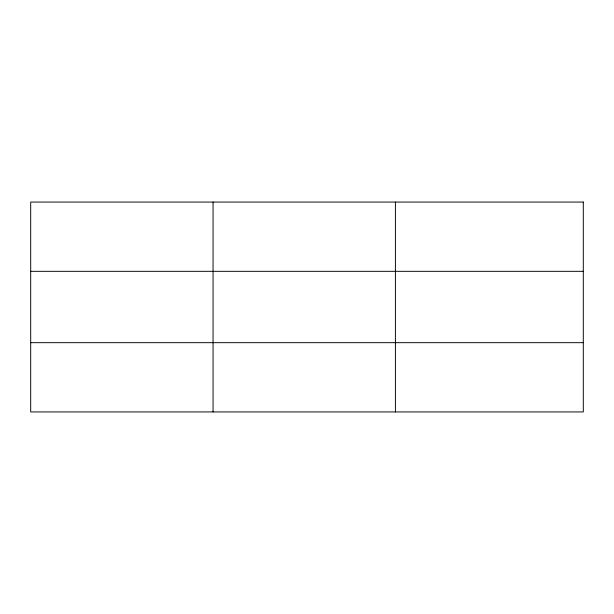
<?xml version="1.0" encoding="UTF-8"?>
<svg xmlns="http://www.w3.org/2000/svg" width="614" height="614" viewBox="0 0 614 614"><rect width="100%" height="100%" fill="white"/><g stroke="black" fill="none" stroke-linecap="round" stroke-linejoin="round"><path stroke-width="0.92" d="M213.058 411.933L213.058 202.067M395.416 411.933L395.416 202.067M30.7 271.327L583.3 271.327M30.7 342.673L583.3 342.673M583.3 202.067L30.7 202.067L30.7 411.933L583.3 411.933L583.3 202.067"/></g></svg>
